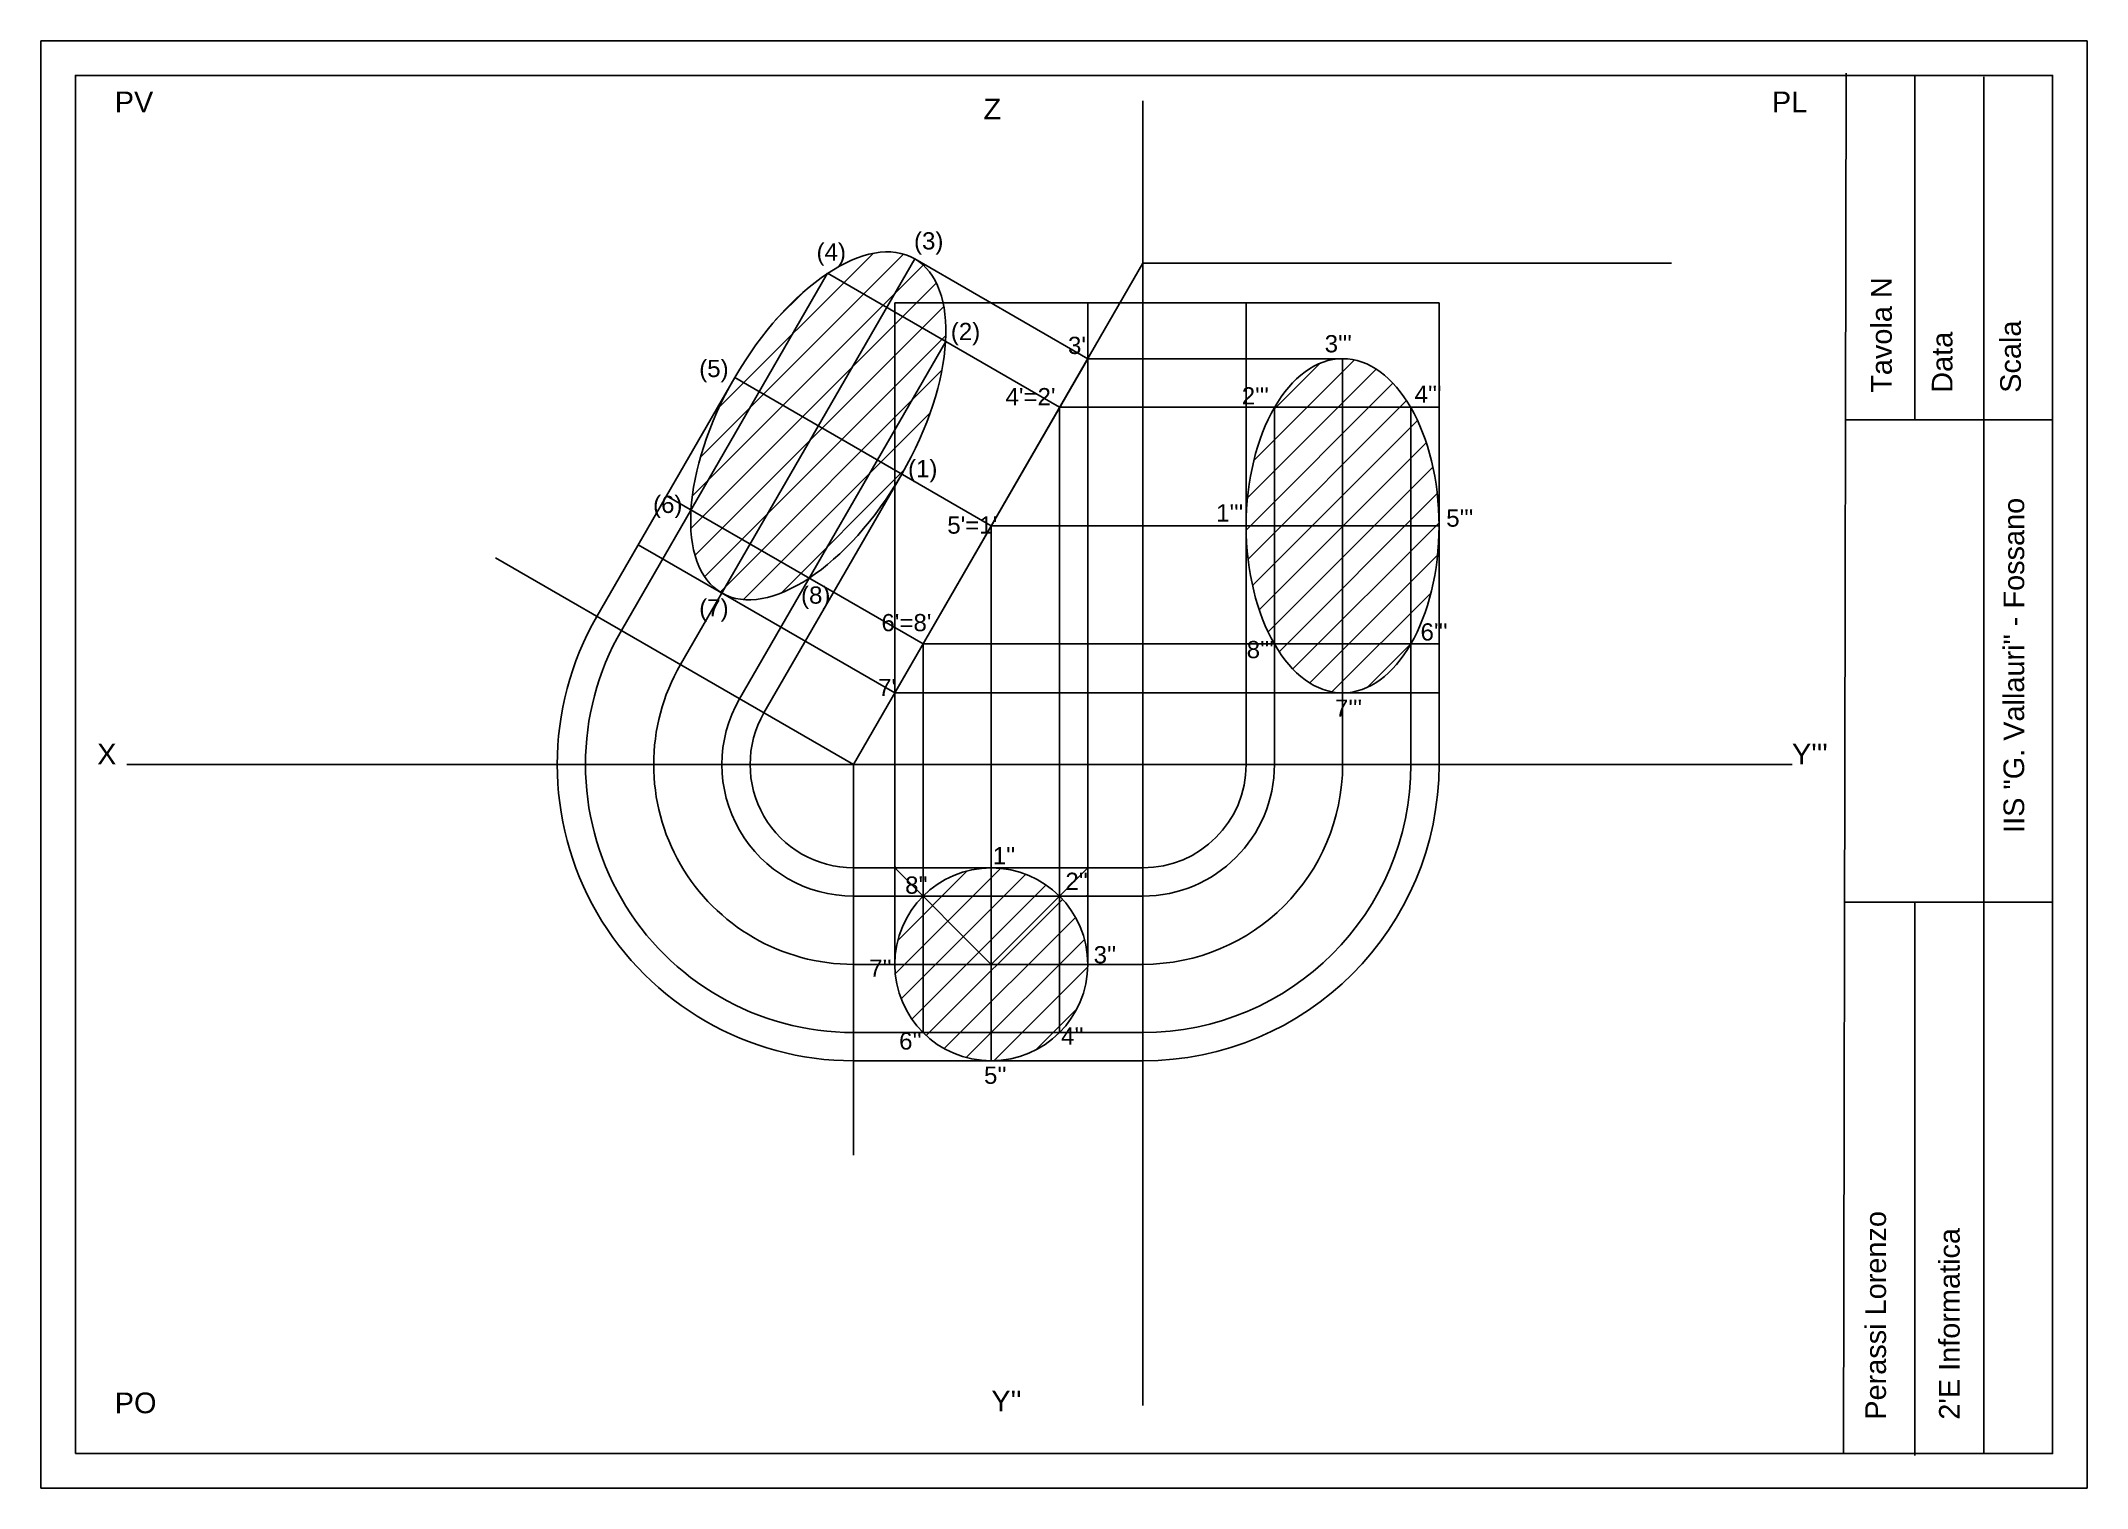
# Model space of a CAD drawing. Header units: millimetres. Extents: x 0 to 297, y 0 to 210.
import ezdxf

# ---------------------------------------------------------------- set-up
doc = ezdxf.new("R2010")
doc.units = ezdxf.units.MM
for name, color, linetype in [('Disegno', 1, 'Continuous'), ('Lettere', 1, 'Continuous'), ('Linee di costruzione', 4, 'Continuous'), ('Piani e Assi Cartesiani', 6, 'Continuous'), ('Scritte', 7, 'Continuous'), ('Squadratura', 7, 'Continuous')]:
    doc.layers.add(name, color=color, linetype=linetype)
doc.layers.add('Tratteggio', color=5, linetype='Continuous', plot=False)
doc.styles.get("Standard").update_dxf_attribs({"font": 'arial.ttf'})

msp = doc.modelspace()

# ---------------------------------------------------------------- hatches: boundary and pattern name
at = {"layer": 'Tratteggio'}
h = msp.add_hatch(dxfattribs=at)
h.set_pattern_fill('ANSI31', color=256)
edge = h.paths.add_edge_path()
edge.add_ellipse((112.83, 154.14), major_axis=(14, 24.25), ratio=0.5, start_angle=0, end_angle=360)
edge = h.paths.add_edge_path()
edge.add_ellipse((188.94, 139.64), major_axis=(0, 24.25), ratio=0.57735, start_angle=270, end_angle=450)
edge.add_ellipse((188.94, 139.64), major_axis=(0, 24.25), ratio=0.57735, start_angle=90, end_angle=270)
h.paths.add_polyline_path([(123.94, 76, 1), (151.94, 76, 1)])

# ---------------------------------------------------------------- linework, layer by layer
at = {"layer": 'Disegno'}
for p, q in [((151.94, 163.89), (123.94, 115.39)), ((151.94, 105), (151.94, 163.89)), ((174.94, 105), (174.94, 139.64)), ((202.94, 105), (202.94, 139.64)), ((123.94, 115.39), (123.94, 105)), ((123.94, 105), (151.94, 105)), ((174.94, 105), (202.94, 105))]:
    msp.add_line(p, q, dxfattribs=at)
msp.add_circle((137.94, 76), 14, dxfattribs=at)
for centre, major_axis, ratio in [((112.83, 154.14), (14, 24.25), 0.5), ((188.94, 139.64), (0, 24.25), 0.57735)]:
    msp.add_ellipse(centre, major_axis=major_axis, ratio=ratio, dxfattribs=at)
at = {"layer": 'Linee di costruzione'}
for p, q in [((92.83, 119.5), (126.83, 178.39)), ((151.94, 163.89), (126.83, 178.39)), ((84.25, 124.45), (114.18, 176.28)), ((147.84, 156.85), (114.18, 176.28)), ((123.94, 76), (123.94, 172)), ((151.94, 172), (123.94, 172)), ((123.94, 172), (202.94, 172)), ((137.94, 171.97), (137.94, 172)), ((151.94, 76), (151.94, 172)), ((174.94, 105), (174.94, 172)), ((202.94, 105), (202.94, 172)), ((101.4, 114.55), (131.33, 166.38)), ((151.94, 163.89), (188.94, 163.89)), ((188.94, 105), (188.94, 163.89)), ((80.7, 126.5), (100.7, 161.14)), ((137.94, 139.64), (100.7, 161.14)), ((147.84, 105), (147.84, 156.85)), ((147.84, 156.85), (202.94, 156.85)), ((179.04, 105), (179.04, 156.85)), ((198.84, 105), (198.84, 156.85)), ((104.95, 112.5), (124.95, 147.14)), ((128.04, 122.49), (90.8, 143.99)), ((137.94, 62), (137.94, 139.64)), ((137.94, 139.64), (202.94, 139.64)), ((89.3, 135.39), (86.7, 136.89)), ((123.94, 115.39), (89.3, 135.39)), ((128.04, 105), (128.04, 122.49)), ((128.04, 122.49), (202.94, 122.49)), ((123.94, 115.39), (202.94, 115.39)), ((128.04, 105), (128.04, 66.1)), ((147.84, 105), (147.84, 66.1)), ((137.94, 90), (117.94, 90)), ((137.94, 76), (123.94, 90)), ((137.94, 90), (159.94, 90)), ((137.94, 76), (151.94, 90)), ((123.94, 85.9), (117.94, 85.9)), ((159.94, 85.9), (123.94, 85.9)), ((151.94, 76), (117.94, 76)), ((151.94, 76), (159.94, 76)), ((128.04, 66.1), (117.94, 66.1)), ((128.04, 66.1), (147.84, 66.1)), ((147.84, 66.1), (159.94, 66.1)), ((159.94, 62), (117.94, 62)), ((137.94, 62), (159.94, 62))]:
    msp.add_line(p, q, dxfattribs=at)
for centre, radius, start, end in [((117.94, 105), 43, 150, 270), ((117.94, 105), 38.9, 150, 270), ((117.94, 105), 29, 150, 270), ((117.94, 105), 19.1, 150, 270), ((117.94, 105), 15, 150, 270), ((159.94, 105), 15, 270, 0), ((159.94, 105), 19.1, 270, 0), ((159.94, 105), 29, 270, 0), ((159.94, 105), 38.9, 270, 0), ((159.94, 105), 43, 270, 0), ((159.94, 105), 38.9, 202.2619, 202.9822), ((117.94, 105), 38.9, 330.5922, 330.9324), ((117.94, 105), 29, 281.9405, 281.9692), ((159.94, 105), 29, 253.8913, 253.9866)]:
    msp.add_arc(centre, radius, start, end, dxfattribs=at)
at = {"layer": 'Piani e Assi Cartesiani'}
for p, q in [((159.94, 106.65), (159.94, 201.31)), ((117.94, 105), (159.94, 177.75)), ((159.94, 177.75), (236.66, 177.75)), ((117.94, 105), (65.98, 135)), ((133.32, 105), (12.47, 105)), ((159.94, 105), (117.94, 105)), ((117.94, 105), (117.94, 48.33)), ((133.32, 105), (254.17, 105)), ((159.94, 106.65), (159.94, 11.99))]:
    msp.add_line(p, q, dxfattribs=at)
at = {"layer": 'Squadratura'}
for p, q in [((262.01, 205.32), (261.64, 5)), ((272.01, 155), (272.01, 205)), ((282, 204.81), (282, 5)), ((292, 155), (261.92, 155)), ((292, 85), (261.79, 85)), ((272.01, 4.73), (272.01, 85)), ((297, 80), (297, 80))]:
    msp.add_line(p, q, dxfattribs=at)
for points in [[(0, 0), (297, 0), (297, 210), (0, 210)], [(5, 5), (292, 5), (292, 205), (5, 205)]]:
    msp.add_lwpolyline(points, close=True, dxfattribs=at)

# ---------------------------------------------------------------- texts
at = {"layer": 'Lettere'}
for s, p in [('(3)', (126.73, 179.74)), ('(4)', (112.58, 178.12)), ('(2)', (132.07, 166.59)), ("3'", (149.08, 164.57)), ("3'''", (186.34, 164.81)), ('(5)', (95.55, 161.22)), ("4'=2'", (140.01, 157.13)), ("2'''", (174.3, 157.25)), ("4'''", (199.38, 157.49)), ('(1)', (125.86, 146.69)), ('(6)', (88.85, 141.5)), ("1'''", (170.58, 140.26)), ("5'=1'", (131.56, 138.5)), ("5'''", (203.98, 139.51)), ('(8)', (110.33, 128.34)), ('(7)', (95.55, 126.48)), ("6'=8'", (122, 124.34)), ("6'''", (200.25, 122.99)), ("8'''", (175.02, 120.43)), ("7'", (121.51, 114.92)), ("7'''", (187.83, 111.92)), ("1''", (138.15, 90.52)), ("2''", (148.7, 86.8)), ("8''", (125.44, 86.25)), ("3''", (152.8, 76.14)), ("7''", (120.22, 74.19)), ("6''", (124.57, 63.63)), ("4''", (148.08, 64.36)), ("5''", (136.89, 58.66))]:
    msp.add_text(s, height=2.5, dxfattribs=at).set_placement(p)
at = {"layer": 'Piani e Assi Cartesiani'}
for s, p in [('PV', (10.72, 199.66)), ('PL', (251.25, 199.66)), ('Z', (136.81, 198.61)), ('X', (8.16, 105)), ("Y'''", (254.17, 105)), ('PO', (10.72, 10.86)), ("Y''", (137.95, 11.14))]:
    msp.add_text(s, height=3, dxfattribs=at).set_placement(p)
at = {"layer": 'Scritte'}
for s, p in [('Tavola N', (268.66, 158.94)), ('Scala', (287.39, 158.94)), ('Data', (277.46, 158.94)), ('IIS "G. Vallauri" - Fossano', (287.87, 95.08)), ('Perassi Lorenzo', (267.81, 9.92)), ("2'E Informatica", (278.51, 9.92))]:
    msp.add_text(s, height=3, rotation=90, dxfattribs=at).set_placement(p)

doc.saveas('drawing.dxf')
